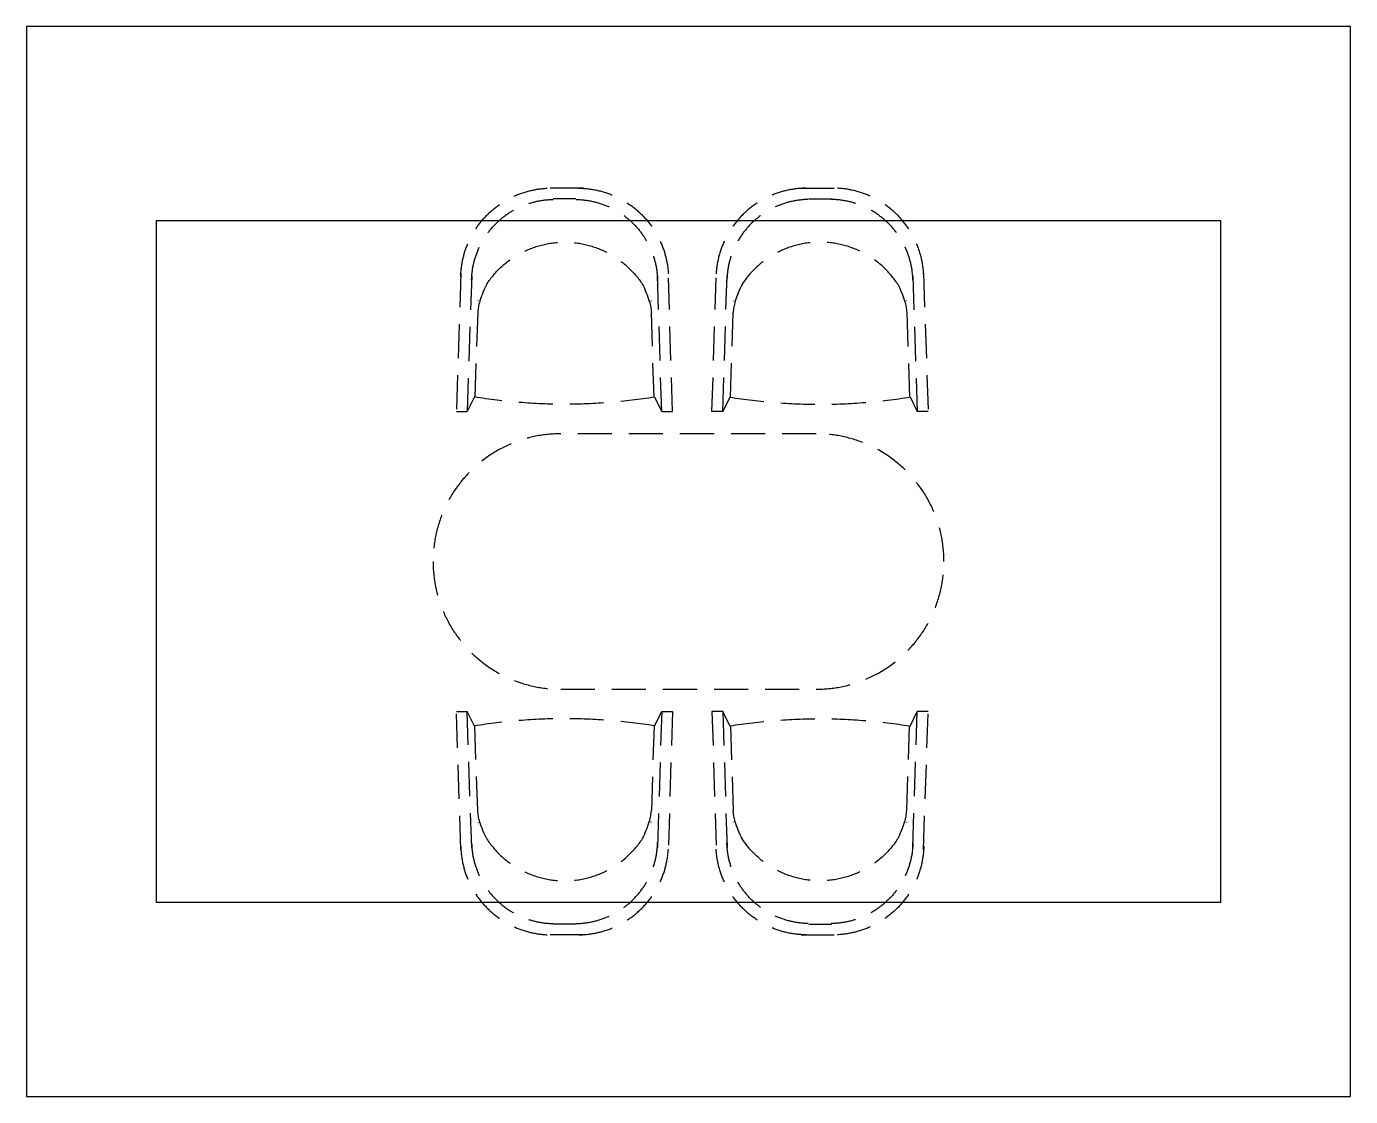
# Model space of a CAD drawing. Header units: inches. Extents: x 45519 to 207552, y -100391 to 47052.
# Drawn here: x 177055 to 180165, y 44306 to 46819 of the extents above; entities that cross this region are included whole.
import ezdxf

# ---------------------------------------------------------------- set-up
doc = ezdxf.new("R2010")
doc.units = ezdxf.units.IN
doc.header["$LTSCALE"] = 100
doc.header["$MEASUREMENT"] = 0
doc.linetypes.add('DH-HID2', pattern=[1.2, 0.8, -0.4])
for name, color, linetype in [('3.기호.계단선', 30, 'Continuous'), ('7', 7, 'Continuous'), ('FU-FURM', 251, 'DH-HID2')]:
    doc.layers.add(name, color=color, linetype=linetype)

# ---------------------------------------------------------------- blocks, each defined once
blk = doc.blocks.new('F-122')
at = {"layer": 'FU-FURM'}
for p, q in [((-44.5, 507.6), (33.4, 507.7)), ((-26.5, 482.3), (26.6, 482.3)), ((-253.8, -17.2), (-244.1, 296.9)), ((-228.4, -17.2), (-218.5, 303.3)), ((-183.3, 281.4), (-185.5, 277.2)), ((182.6, 281.9), (184.8, 277.6)), ((217.8, 301.5), (228.5, -16.6)), ((243, 308.1), (253.9, -16.6)), ((-196, 251.7), (-197.7, 246.9)), ((-194.1, 256.9), (-196, 251.7)), ((-192.1, 262.1), (-194.1, 256.9)), ((-189.9, 267.4), (-192.1, 262.1)), ((-187.7, 272.4), (-189.9, 267.4)), ((-185.5, 277.2), (-187.7, 272.4)), ((184.8, 277.6), (187.1, 272.9)), ((187.1, 272.9), (189.3, 267.8)), ((189.3, 267.8), (191.4, 262.6)), ((191.4, 262.6), (193.5, 257.3)), ((193.5, 257.3), (195.4, 252.2)), ((195.4, 252.2), (197.1, 247.4)), ((-203.9, 218.6), (-204.3, 215.2)), ((-203.6, 221.9), (-203.9, 218.6)), ((-203.2, 225.1), (-203.6, 221.9)), ((-202.7, 228.2), (-203.2, 225.1)), ((-202.1, 231.5), (-202.7, 228.2)), ((-201.3, 234.9), (-202.1, 231.5)), ((-200.3, 238.5), (-201.3, 234.9)), ((-199.2, 242.4), (-200.3, 238.5)), ((-197.7, 246.9), (-199.2, 242.4)), ((197.1, 247.4), (198.6, 242.9)), ((198.6, 242.9), (199.8, 239)), ((199.8, 239), (200.7, 235.4)), ((200.7, 235.4), (201.5, 232)), ((201.5, 232), (202.1, 228.7)), ((202.1, 228.7), (202.6, 225.6)), ((202.6, 225.6), (203, 222.4)), ((203, 222.4), (203.4, 219.1)), ((203.4, 219.1), (203.8, 215.7)), ((-210.5, 16.6), (-204.3, 215.2)), ((203.8, 215.7), (210.4, 17.1)), ((-211.6, 16.7), (-228.4, -17.2)), ((211.5, 17.2), (228.5, -16.6)), ((-228.4, -17.2), (-253.8, -17.2)), ((253.9, -16.6), (228.5, -16.6))]:
    blk.add_line(p, q, dxfattribs=at)
for centre, radius, start, end in [((-30.8, 294), 213.6, 90.9092, 178.7855), ((30.1, 294.1), 213.6, 1.3567, 89.233), ((-24.5, 286.7), 194.3, 90.9092, 178.7854), ((23.8, 286.8), 194.3, 1.3565, 89.233), ((-0.2, 162.3), 218.5, 33.195, 146.9472), ((-0.2, 162.3), 218.5, 158.3494, 158.4722), ((-0.2, 162.3), 218.5, 21.67, 21.7928), ((-1.7, 1330.6), 1330.6, 260.9232, 279.2189)]:
    blk.add_arc(centre, radius, start, end, dxfattribs=at)

msp = doc.modelspace()

# ---------------------------------------------------------------- linework, layer by layer
at = {"layer": '3.기호.계단선'}
msp.add_lwpolyline([(177054.6, 44306), (180164.6, 44306), (180164.6, 46819), (177054.6, 46819)], close=True, dxfattribs=at)
at = {"layer": '7'}
msp.add_lwpolyline([(177359.6, 46362.5), (177359.6, 44762.5), (179859.6, 44762.5), (179859.6, 46362.5)], close=True, dxfattribs=at)
at = {"layer": 'FU-FURM'}
msp.add_lwpolyline([(178309.6, 45262.5), (178909.6, 45262.5, 0.414214), (179209.6, 45562.5), (179209.6, 45562.5, 0.414214), (178909.6, 45862.5), (178309.6, 45862.5, 0.414214), (178009.6, 45562.5), (178009.6, 45562.5, 0.414214)], format="xyb", close=True, dxfattribs=at)

# ---------------------------------------------------------------- block references
at = {"layer": 'FU-FURM', "xscale": -1}
msp.add_blockref('F-122', (178318.2, 45931.7), dxfattribs=at)
at = {"layer": 'FU-FURM'}
msp.add_blockref('F-122', (178918.6, 45931.7), dxfattribs=at)
at = {"layer": 'FU-FURM', "rotation": 180}
msp.add_blockref('F-122', (178318.2, 45193.3), dxfattribs=at)
at = {"layer": 'FU-FURM', "xscale": -1, "rotation": 180}
msp.add_blockref('F-122', (178918.6, 45193.3), dxfattribs=at)

doc.saveas('drawing.dxf')
